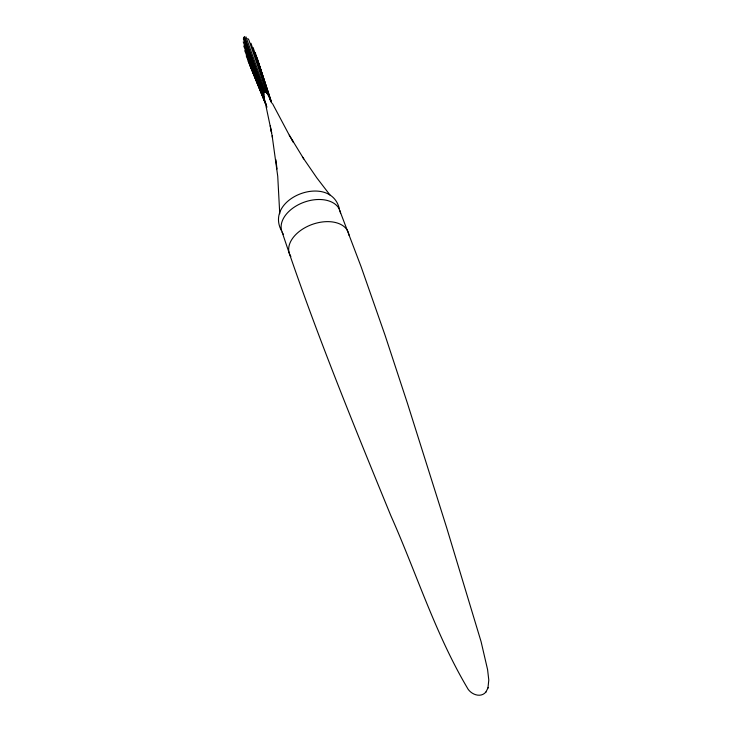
<?xml version="1.0" encoding="UTF-8"?>
<svg xmlns="http://www.w3.org/2000/svg" width="732" height="732" viewBox="0 0 732 732"><rect width="100%" height="100%" fill="white"/><g stroke="black" fill="none" stroke-linecap="round" stroke-linejoin="round"><path stroke-width="1.1" d="M487.96 688.025L488.784 680.037L487.585 669.634L481.098 641.699L446.666 527.69L407.349 403.021L385.041 335.192L361.059 266.604L338.916 208.382A30.845 19.993 -19.8 0 0 300.147 203.844A30.845 19.993 -19.8 0 0 283.348 234.332M245.97 36.902L265.451 91.802L264.563 91.665L263.813 93.037L264.609 100.202L244.753 50.7M263.996 92.415L263.831 93.074L243.335 38.851M282.104 232.017C314.028 328.156 352.421 421.961 390.833 515.648C416.288 572.79 435.183 633.409 467.053 687.43C470.283 694.247 480.512 698.502 485.911 692.024M485.783 692.271L488.18 687.595M265.432 91.765L265.972 92.159M265.963 92.122L266.549 92.717M266.53 92.68L268.452 95.462L250.966 43.261M330.004 195.023L316.846 177.894L302.435 156.904M247.8 38.531L248.816 39.83L267.153 93.467M303.771 158.926L289.277 135.173L272.496 103.587M289.277 135.173L293.34 142.191L292.205 140.224M268.434 95.425L269.76 98.006L253.144 47.589M269.742 97.978L271.554 102.462M248.075 60.976L266.155 105.298M250.143 65.779L266.979 107.156M246.236 55.824L266.009 104.822M253.126 72.029L255.23 77.253M256.072 79.34L258.176 84.564M259.018 86.651L266.164 104.401M243.729 45.942L264.023 97.347M243.244 41.898L263.749 94.913M339.41 209.059C331.166 172.67 263.849 197.365 281.39 230.553M243.6 37.78L264.252 91.958L244.543 36.646M244.003 37.048L264.252 91.958M264.655 83.274L270.657 101.345M258.414 62.723L271.499 102.727M255.203 52.512L270.996 100.924M256.996 57.672L271.718 102.938M265.487 103.267L264.6 100.165M340.005 210.77L340.6 213.323M265.99 106.122L271.609 132.776L270.254 125.867M271.197 130.699L272.551 137.973M272.148 135.832L277.739 176.266L279.743 213.762M275.9 159.695L276.989 168.973M290.878 256.511A31.302 19.791 -19.8 0 1 311.896 224.532A31.302 19.791 -19.8 0 1 348.972 235.201"/></g></svg>
